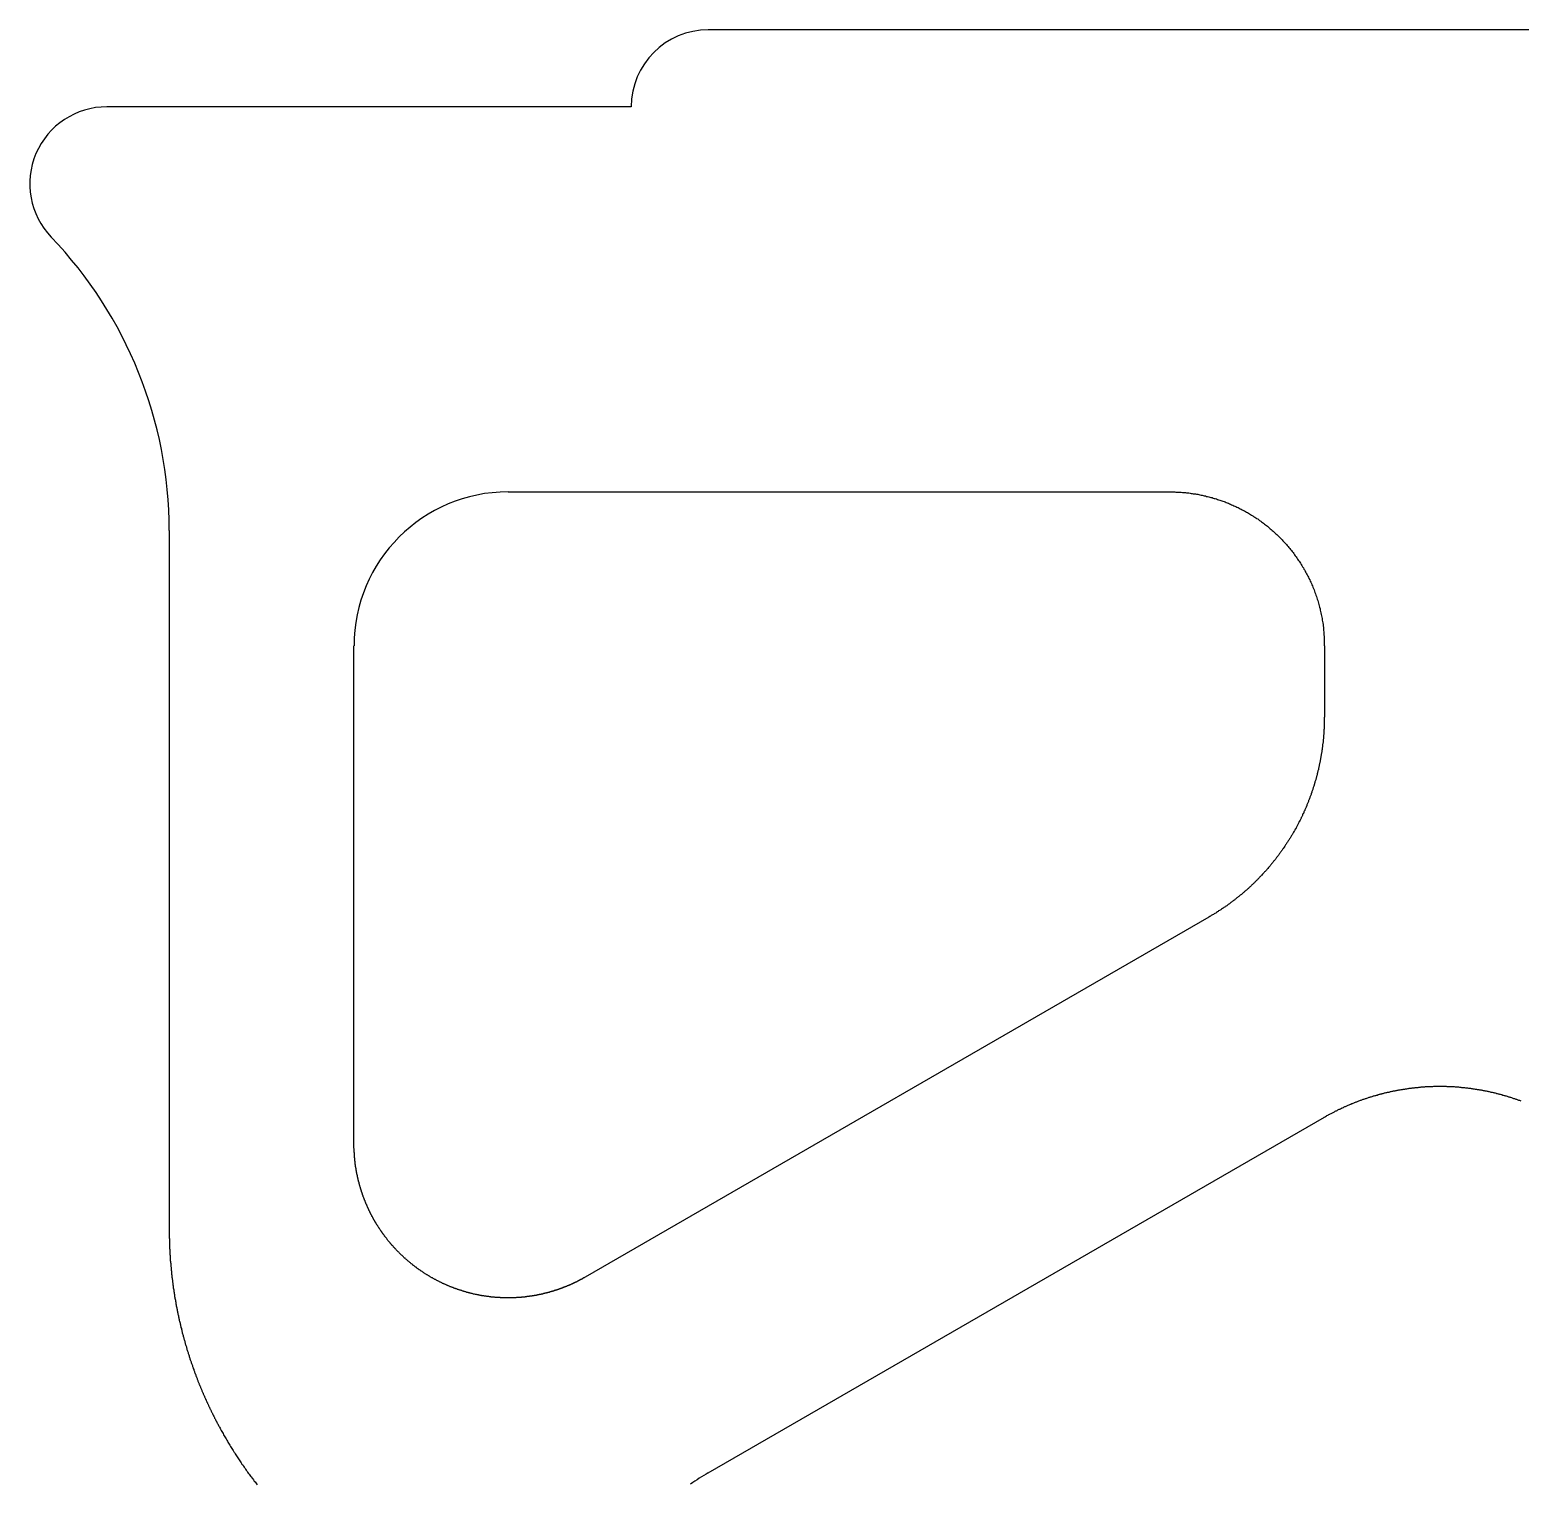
# Model space of a CAD drawing. Extents: x 442 to 745, y 5 to 355.
# Drawn here: x 623.57 to 631.54, y 292.77 to 300.55 of the extents above; entities that cross this region are included whole.
import ezdxf

# ---------------------------------------------------------------- set-up
doc = ezdxf.new("R2010")
doc.units = 0
doc.layers.add('VISIBLE__ANSI_', color=7, linetype='CONTINUOUS')

msp = doc.modelspace()

# ---------------------------------------------------------------- linework, layer by layer
at = {"layer": 'VISIBLE__ANSI_'}
for p, q in [((634.6089, 300.5455), (627.1972, 300.5455)), ((626.7855, 300.1337), (623.9816, 300.1337)), ((626.1267, 298.0749), (629.6678, 298.0749)), ((624.3149, 297.869), (624.3149, 294.1938)), ((625.3031, 294.5889), (625.3031, 297.2514)), ((630.4913, 297.2514), (630.4913, 296.8711)), ((629.8737, 295.8014), (626.5384, 293.8757)), ((627.1972, 292.8297), (630.4913, 294.7316)), ((624.3149, 294.1938), (624.3149, 294.134))]:
    msp.add_line(p, q, dxfattribs=at)
for points in [[(629.668, 298.075, 0), (629.674, 298.075, 0), (629.679, 298.075, 0), (629.685, 298.075, 0), (629.691, 298.075, 0), (629.697, 298.074, 0), (629.702, 298.074, 0), (629.708, 298.074, 0), (629.714, 298.074, 0), (629.72, 298.073, 0), (629.726, 298.073, 0), (629.732, 298.072, 0), (629.737, 298.072, 0), (629.743, 298.071, 0), (629.749, 298.071, 0), (629.755, 298.07, 0), (629.761, 298.069, 0), (629.767, 298.069, 0), (629.773, 298.068, 0), (629.779, 298.067, 0), (629.784, 298.066, 0), (629.79, 298.065, 0), (629.796, 298.065, 0), (629.802, 298.064, 0), (629.808, 298.063, 0), (629.814, 298.062, 0), (629.82, 298.06, 0), (629.826, 298.059, 0), (629.832, 298.058, 0), (629.838, 298.057, 0), (629.843, 298.056, 0), (629.849, 298.054, 0), (629.855, 298.053, 0), (629.861, 298.051, 0), (629.867, 298.05, 0), (629.873, 298.048, 0), (629.879, 298.047, 0), (629.885, 298.045, 0), (629.891, 298.044, 0), (629.897, 298.042, 0), (629.902, 298.04, 0), (629.908, 298.039, 0), (629.914, 298.037, 0), (629.92, 298.035, 0), (629.926, 298.033, 0), (629.932, 298.031, 0), (629.938, 298.029, 0), (629.943, 298.027, 0), (629.949, 298.025, 0), (629.955, 298.023, 0), (629.961, 298.021, 0), (629.967, 298.018, 0), (629.972, 298.016, 0), (629.978, 298.014, 0), (629.984, 298.011, 0), (629.99, 298.009, 0), (629.995, 298.006, 0), (630.001, 298.004, 0), (630.007, 298.001, 0), (630.013, 297.999, 0), (630.018, 297.996, 0), (630.024, 297.993, 0), (630.03, 297.991, 0), (630.035, 297.988, 0), (630.041, 297.985, 0), (630.047, 297.982, 0), (630.052, 297.979, 0), (630.058, 297.976, 0), (630.064, 297.973, 0), (630.069, 297.97, 0), (630.075, 297.967, 0), (630.08, 297.964, 0), (630.086, 297.961, 0), (630.091, 297.957, 0), (630.097, 297.954, 0), (630.102, 297.951, 0), (630.108, 297.947, 0), (630.113, 297.944, 0), (630.119, 297.94, 0), (630.124, 297.937, 0), (630.129, 297.933, 0), (630.135, 297.93, 0), (630.14, 297.926, 0), (630.145, 297.922, 0), (630.151, 297.918, 0), (630.156, 297.915, 0), (630.161, 297.911, 0), (630.166, 297.907, 0), (630.172, 297.903, 0), (630.177, 297.899, 0), (630.182, 297.895, 0), (630.187, 297.891, 0), (630.192, 297.886, 0), (630.197, 297.882, 0), (630.202, 297.878, 0), (630.207, 297.874, 0), (630.212, 297.869, 0), (630.217, 297.865, 0), (630.222, 297.86, 0), (630.227, 297.856, 0), (630.232, 297.851, 0), (630.237, 297.847, 0), (630.242, 297.842, 0), (630.247, 297.837, 0), (630.251, 297.833, 0), (630.256, 297.828, 0), (630.261, 297.823, 0), (630.266, 297.818, 0), (630.27, 297.813, 0), (630.275, 297.808, 0), (630.279, 297.803, 0), (630.284, 297.798, 0), (630.289, 297.793, 0), (630.293, 297.788, 0), (630.298, 297.782, 0), (630.302, 297.777, 0), (630.306, 297.772, 0), (630.311, 297.767, 0), (630.315, 297.761, 0), (630.319, 297.756, 0), (630.324, 297.75, 0), (630.328, 297.745, 0), (630.332, 297.739, 0), (630.336, 297.733, 0), (630.34, 297.728, 0), (630.344, 297.722, 0), (630.348, 297.716, 0), (630.352, 297.71, 0), (630.356, 297.705, 0), (630.36, 297.699, 0), (630.364, 297.693, 0), (630.368, 297.687, 0), (630.371, 297.681, 0), (630.375, 297.675, 0), (630.379, 297.669, 0), (630.382, 297.662, 0), (630.386, 297.656, 0), (630.389, 297.65, 0), (630.393, 297.644, 0), (630.396, 297.637, 0), (630.4, 297.631, 0), (630.403, 297.624, 0), (630.406, 297.618, 0), (630.409, 297.612, 0), (630.413, 297.605, 0), (630.416, 297.598, 0), (630.419, 297.592, 0), (630.422, 297.585, 0), (630.425, 297.578, 0), (630.428, 297.572, 0), (630.43, 297.565, 0), (630.433, 297.558, 0), (630.436, 297.551, 0), (630.439, 297.544, 0), (630.441, 297.537, 0), (630.444, 297.53, 0), (630.446, 297.523, 0), (630.449, 297.516, 0), (630.451, 297.509, 0), (630.453, 297.502, 0), (630.456, 297.495, 0), (630.458, 297.487, 0), (630.46, 297.48, 0), (630.462, 297.473, 0), (630.464, 297.465, 0), (630.466, 297.458, 0), (630.468, 297.45, 0), (630.469, 297.443, 0), (630.471, 297.435, 0), (630.473, 297.428, 0), (630.474, 297.42, 0), (630.476, 297.413, 0), (630.477, 297.405, 0), (630.479, 297.397, 0), (630.48, 297.389, 0), (630.481, 297.382, 0), (630.483, 297.374, 0), (630.484, 297.366, 0), (630.485, 297.358, 0), (630.486, 297.35, 0), (630.487, 297.342, 0), (630.487, 297.334, 0), (630.488, 297.326, 0), (630.489, 297.318, 0), (630.489, 297.31, 0), (630.49, 297.301, 0), (630.49, 297.293, 0), (630.491, 297.285, 0), (630.491, 297.277, 0), (630.491, 297.268, 0), (630.491, 297.26, 0), (630.491, 297.251, 0)], [(630.491, 296.871, 0), (630.491, 296.868, 0), (630.491, 296.865, 0), (630.491, 296.862, 0), (630.491, 296.858, 0), (630.491, 296.855, 0), (630.491, 296.852, 0), (630.491, 296.849, 0), (630.491, 296.846, 0), (630.491, 296.842, 0), (630.491, 296.839, 0), (630.491, 296.836, 0), (630.491, 296.833, 0), (630.491, 296.83, 0), (630.491, 296.826, 0), (630.49, 296.823, 0), (630.49, 296.82, 0), (630.49, 296.817, 0), (630.49, 296.813, 0), (630.49, 296.81, 0), (630.49, 296.807, 0), (630.489, 296.804, 0), (630.489, 296.8, 0), (630.489, 296.797, 0), (630.489, 296.794, 0), (630.489, 296.79, 0), (630.488, 296.787, 0), (630.488, 296.784, 0), (630.488, 296.781, 0), (630.488, 296.777, 0), (630.487, 296.774, 0), (630.487, 296.771, 0), (630.487, 296.767, 0), (630.487, 296.764, 0), (630.486, 296.761, 0), (630.486, 296.757, 0), (630.486, 296.754, 0), (630.485, 296.751, 0), (630.485, 296.747, 0), (630.485, 296.744, 0), (630.484, 296.741, 0), (630.484, 296.737, 0), (630.484, 296.734, 0), (630.483, 296.731, 0), (630.483, 296.727, 0), (630.482, 296.724, 0), (630.482, 296.72, 0), (630.482, 296.717, 0), (630.481, 296.714, 0), (630.481, 296.71, 0), (630.48, 296.707, 0), (630.48, 296.703, 0), (630.479, 296.7, 0), (630.479, 296.696, 0), (630.478, 296.693, 0), (630.478, 296.69, 0), (630.477, 296.686, 0), (630.477, 296.683, 0), (630.476, 296.679, 0), (630.476, 296.676, 0), (630.475, 296.672, 0), (630.475, 296.669, 0), (630.474, 296.665, 0), (630.473, 296.662, 0), (630.473, 296.658, 0), (630.472, 296.655, 0), (630.471, 296.651, 0), (630.471, 296.648, 0), (630.47, 296.644, 0), (630.469, 296.64, 0), (630.469, 296.637, 0), (630.468, 296.633, 0), (630.467, 296.63, 0), (630.467, 296.626, 0), (630.466, 296.623, 0), (630.465, 296.619, 0), (630.464, 296.615, 0), (630.464, 296.612, 0), (630.463, 296.608, 0), (630.462, 296.605, 0), (630.461, 296.601, 0), (630.46, 296.597, 0), (630.46, 296.594, 0), (630.459, 296.59, 0), (630.458, 296.586, 0), (630.457, 296.583, 0), (630.456, 296.579, 0), (630.455, 296.576, 0), (630.454, 296.572, 0), (630.453, 296.568, 0), (630.452, 296.565, 0), (630.452, 296.561, 0), (630.451, 296.557, 0), (630.45, 296.554, 0), (630.449, 296.55, 0), (630.448, 296.546, 0), (630.447, 296.543, 0), (630.446, 296.539, 0), (630.445, 296.535, 0), (630.443, 296.532, 0), (630.442, 296.528, 0), (630.441, 296.524, 0), (630.44, 296.52, 0), (630.439, 296.517, 0), (630.438, 296.513, 0), (630.437, 296.509, 0), (630.436, 296.506, 0), (630.435, 296.502, 0), (630.433, 296.498, 0), (630.432, 296.495, 0), (630.431, 296.491, 0), (630.43, 296.487, 0), (630.429, 296.483, 0), (630.427, 296.48, 0), (630.426, 296.476, 0), (630.425, 296.472, 0), (630.424, 296.468, 0), (630.422, 296.465, 0), (630.421, 296.461, 0), (630.42, 296.457, 0), (630.418, 296.454, 0), (630.417, 296.45, 0), (630.416, 296.446, 0), (630.414, 296.442, 0), (630.413, 296.439, 0), (630.412, 296.435, 0), (630.41, 296.431, 0), (630.409, 296.427, 0), (630.407, 296.424, 0), (630.406, 296.42, 0), (630.404, 296.416, 0), (630.403, 296.412, 0), (630.401, 296.409, 0), (630.4, 296.405, 0), (630.398, 296.401, 0), (630.397, 296.397, 0), (630.395, 296.394, 0), (630.394, 296.39, 0), (630.392, 296.386, 0), (630.39, 296.382, 0), (630.389, 296.379, 0), (630.387, 296.375, 0), (630.386, 296.371, 0), (630.384, 296.367, 0), (630.382, 296.364, 0), (630.381, 296.36, 0), (630.379, 296.356, 0), (630.377, 296.353, 0), (630.375, 296.349, 0), (630.374, 296.345, 0), (630.372, 296.341, 0), (630.37, 296.338, 0), (630.368, 296.334, 0), (630.367, 296.33, 0), (630.365, 296.326, 0), (630.363, 296.323, 0), (630.361, 296.319, 0), (630.359, 296.315, 0), (630.357, 296.312, 0), (630.355, 296.308, 0), (630.353, 296.304, 0), (630.352, 296.3, 0), (630.35, 296.297, 0), (630.348, 296.293, 0), (630.346, 296.289, 0), (630.344, 296.286, 0), (630.342, 296.282, 0), (630.34, 296.278, 0), (630.338, 296.274, 0), (630.336, 296.271, 0), (630.334, 296.267, 0), (630.331, 296.263, 0), (630.329, 296.26, 0), (630.327, 296.256, 0), (630.325, 296.252, 0), (630.323, 296.249, 0), (630.321, 296.245, 0), (630.319, 296.241, 0), (630.316, 296.238, 0), (630.314, 296.234, 0), (630.312, 296.23, 0), (630.31, 296.227, 0), (630.308, 296.223, 0), (630.305, 296.22, 0), (630.303, 296.216, 0), (630.301, 296.212, 0), (630.298, 296.209, 0), (630.296, 296.205, 0), (630.294, 296.202, 0), (630.291, 296.198, 0), (630.289, 296.194, 0), (630.287, 296.191, 0), (630.284, 296.187, 0), (630.282, 296.184, 0), (630.28, 296.18, 0), (630.277, 296.176, 0), (630.275, 296.173, 0), (630.272, 296.169, 0), (630.27, 296.166, 0), (630.267, 296.162, 0), (630.265, 296.159, 0), (630.262, 296.155, 0), (630.26, 296.152, 0), (630.257, 296.148, 0), (630.255, 296.145, 0), (630.252, 296.141, 0), (630.249, 296.138, 0), (630.247, 296.134, 0), (630.244, 296.131, 0), (630.242, 296.127, 0), (630.239, 296.124, 0), (630.236, 296.12, 0), (630.234, 296.117, 0), (630.231, 296.113, 0), (630.228, 296.11, 0), (630.226, 296.106, 0), (630.223, 296.103, 0), (630.22, 296.1, 0), (630.217, 296.096, 0), (630.215, 296.093, 0), (630.212, 296.089, 0), (630.209, 296.086, 0), (630.206, 296.083, 0), (630.204, 296.079, 0), (630.201, 296.076, 0), (630.198, 296.072, 0), (630.195, 296.069, 0), (630.192, 296.066, 0), (630.189, 296.062, 0), (630.187, 296.059, 0), (630.184, 296.056, 0), (630.181, 296.053, 0), (630.178, 296.049, 0), (630.175, 296.046, 0), (630.172, 296.043, 0), (630.169, 296.039, 0), (630.166, 296.036, 0), (630.163, 296.033, 0), (630.16, 296.03, 0), (630.157, 296.026, 0), (630.154, 296.023, 0), (630.151, 296.02, 0), (630.148, 296.017, 0), (630.145, 296.014, 0), (630.142, 296.011, 0), (630.139, 296.007, 0), (630.136, 296.004, 0), (630.133, 296.001, 0), (630.13, 295.998, 0), (630.126, 295.995, 0), (630.123, 295.992, 0), (630.12, 295.989, 0), (630.117, 295.985, 0), (630.114, 295.982, 0), (630.111, 295.979, 0), (630.107, 295.976, 0), (630.104, 295.973, 0), (630.101, 295.97, 0), (630.098, 295.967, 0), (630.095, 295.964, 0), (630.091, 295.961, 0), (630.088, 295.958, 0), (630.085, 295.955, 0), (630.082, 295.952, 0), (630.078, 295.949, 0), (630.075, 295.946, 0), (630.072, 295.943, 0), (630.068, 295.94, 0), (630.065, 295.938, 0), (630.062, 295.935, 0), (630.058, 295.932, 0), (630.055, 295.929, 0), (630.051, 295.926, 0), (630.048, 295.923, 0), (630.045, 295.92, 0), (630.041, 295.918, 0), (630.038, 295.915, 0), (630.034, 295.912, 0), (630.031, 295.909, 0), (630.027, 295.906, 0), (630.024, 295.904, 0), (630.02, 295.901, 0), (630.017, 295.898, 0), (630.013, 295.895, 0), (630.01, 295.892, 0), (630.006, 295.89, 0), (630.002, 295.887, 0), (629.999, 295.884, 0), (629.995, 295.881, 0), (629.991, 295.879, 0), (629.988, 295.876, 0), (629.984, 295.873, 0), (629.98, 295.871, 0), (629.977, 295.868, 0), (629.973, 295.865, 0), (629.969, 295.862, 0), (629.965, 295.86, 0), (629.962, 295.857, 0), (629.958, 295.854, 0), (629.954, 295.852, 0), (629.95, 295.849, 0), (629.946, 295.847, 0), (629.942, 295.844, 0), (629.938, 295.841, 0), (629.934, 295.839, 0), (629.93, 295.836, 0), (629.926, 295.834, 0), (629.923, 295.831, 0), (629.919, 295.829, 0), (629.915, 295.826, 0), (629.911, 295.823, 0), (629.906, 295.821, 0), (629.902, 295.818, 0), (629.898, 295.816, 0), (629.894, 295.814, 0), (629.89, 295.811, 0), (629.886, 295.809, 0), (629.882, 295.806, 0), (629.878, 295.804, 0), (629.874, 295.801, 0)], [(630.491, 294.732, 0), (630.495, 294.734, 0), (630.498, 294.736, 0), (630.502, 294.738, 0), (630.505, 294.74, 0), (630.509, 294.742, 0), (630.513, 294.744, 0), (630.516, 294.746, 0), (630.52, 294.748, 0), (630.523, 294.749, 0), (630.527, 294.751, 0), (630.531, 294.753, 0), (630.534, 294.755, 0), (630.538, 294.757, 0), (630.541, 294.759, 0), (630.545, 294.761, 0), (630.549, 294.763, 0), (630.552, 294.765, 0), (630.556, 294.766, 0), (630.56, 294.768, 0), (630.563, 294.77, 0), (630.567, 294.772, 0), (630.571, 294.774, 0), (630.574, 294.775, 0), (630.578, 294.777, 0), (630.582, 294.779, 0), (630.586, 294.781, 0), (630.589, 294.782, 0), (630.593, 294.784, 0), (630.597, 294.786, 0), (630.6, 294.788, 0), (630.604, 294.789, 0), (630.608, 294.791, 0), (630.612, 294.793, 0), (630.615, 294.794, 0), (630.619, 294.796, 0), (630.623, 294.797, 0), (630.627, 294.799, 0), (630.631, 294.801, 0), (630.634, 294.802, 0), (630.638, 294.804, 0), (630.642, 294.805, 0), (630.646, 294.807, 0), (630.65, 294.808, 0), (630.653, 294.81, 0), (630.657, 294.811, 0), (630.661, 294.813, 0), (630.665, 294.814, 0), (630.669, 294.816, 0), (630.672, 294.817, 0), (630.676, 294.819, 0), (630.68, 294.82, 0), (630.684, 294.822, 0), (630.688, 294.823, 0), (630.692, 294.824, 0), (630.696, 294.826, 0), (630.699, 294.827, 0), (630.703, 294.828, 0), (630.707, 294.83, 0), (630.711, 294.831, 0), (630.715, 294.832, 0), (630.719, 294.834, 0), (630.723, 294.835, 0), (630.727, 294.836, 0), (630.731, 294.838, 0), (630.735, 294.839, 0), (630.738, 294.84, 0), (630.742, 294.841, 0), (630.746, 294.842, 0), (630.75, 294.844, 0), (630.754, 294.845, 0), (630.758, 294.846, 0), (630.762, 294.847, 0), (630.766, 294.848, 0), (630.77, 294.849, 0), (630.774, 294.85, 0), (630.778, 294.852, 0), (630.782, 294.853, 0), (630.786, 294.854, 0), (630.79, 294.855, 0), (630.794, 294.856, 0), (630.798, 294.857, 0), (630.801, 294.858, 0), (630.805, 294.859, 0), (630.809, 294.86, 0), (630.813, 294.861, 0), (630.817, 294.862, 0), (630.821, 294.863, 0), (630.825, 294.864, 0), (630.829, 294.865, 0), (630.833, 294.866, 0), (630.837, 294.866, 0), (630.841, 294.867, 0), (630.845, 294.868, 0), (630.849, 294.869, 0), (630.853, 294.87, 0), (630.857, 294.871, 0), (630.861, 294.872, 0), (630.865, 294.872, 0), (630.869, 294.873, 0), (630.873, 294.874, 0), (630.877, 294.875, 0), (630.881, 294.876, 0), (630.885, 294.876, 0), (630.889, 294.877, 0), (630.893, 294.878, 0), (630.897, 294.878, 0), (630.901, 294.879, 0), (630.905, 294.88, 0), (630.909, 294.88, 0), (630.913, 294.881, 0), (630.917, 294.882, 0), (630.921, 294.882, 0), (630.925, 294.883, 0), (630.929, 294.884, 0), (630.933, 294.884, 0), (630.937, 294.885, 0), (630.941, 294.885, 0), (630.945, 294.886, 0), (630.949, 294.886, 0), (630.953, 294.887, 0), (630.957, 294.887, 0), (630.961, 294.888, 0), (630.965, 294.888, 0), (630.969, 294.889, 0), (630.973, 294.889, 0), (630.977, 294.89, 0), (630.981, 294.89, 0), (630.985, 294.891, 0), (630.989, 294.891, 0), (630.993, 294.891, 0), (630.997, 294.892, 0), (631.001, 294.892, 0), (631.005, 294.892, 0), (631.009, 294.893, 0), (631.013, 294.893, 0), (631.017, 294.893, 0), (631.021, 294.894, 0), (631.024, 294.894, 0), (631.028, 294.894, 0), (631.032, 294.895, 0), (631.036, 294.895, 0), (631.04, 294.895, 0), (631.044, 294.895, 0), (631.048, 294.896, 0), (631.052, 294.896, 0), (631.056, 294.896, 0), (631.06, 294.896, 0), (631.064, 294.896, 0), (631.068, 294.896, 0), (631.072, 294.896, 0), (631.076, 294.897, 0), (631.08, 294.897, 0), (631.084, 294.897, 0), (631.088, 294.897, 0), (631.091, 294.897, 0), (631.095, 294.897, 0), (631.099, 294.897, 0), (631.103, 294.897, 0), (631.107, 294.897, 0), (631.111, 294.897, 0), (631.115, 294.897, 0), (631.119, 294.897, 0), (631.123, 294.897, 0), (631.127, 294.897, 0), (631.13, 294.897, 0), (631.134, 294.897, 0), (631.138, 294.897, 0), (631.142, 294.897, 0), (631.146, 294.896, 0), (631.15, 294.896, 0), (631.154, 294.896, 0), (631.158, 294.896, 0), (631.162, 294.896, 0), (631.166, 294.896, 0), (631.17, 294.896, 0), (631.174, 294.895, 0), (631.178, 294.895, 0), (631.182, 294.895, 0), (631.186, 294.895, 0), (631.19, 294.894, 0), (631.193, 294.894, 0), (631.197, 294.894, 0), (631.201, 294.893, 0), (631.205, 294.893, 0), (631.209, 294.893, 0), (631.213, 294.892, 0), (631.217, 294.892, 0), (631.221, 294.892, 0), (631.225, 294.891, 0), (631.229, 294.891, 0), (631.233, 294.891, 0), (631.237, 294.89, 0), (631.241, 294.89, 0), (631.245, 294.889, 0), (631.249, 294.889, 0), (631.253, 294.888, 0), (631.257, 294.888, 0), (631.261, 294.887, 0), (631.265, 294.887, 0), (631.269, 294.886, 0), (631.273, 294.886, 0), (631.277, 294.885, 0), (631.281, 294.885, 0), (631.285, 294.884, 0), (631.289, 294.884, 0), (631.293, 294.883, 0), (631.297, 294.882, 0), (631.301, 294.882, 0), (631.305, 294.881, 0), (631.309, 294.88, 0), (631.313, 294.88, 0), (631.317, 294.879, 0), (631.321, 294.878, 0), (631.325, 294.878, 0), (631.329, 294.877, 0), (631.333, 294.876, 0), (631.337, 294.876, 0), (631.341, 294.875, 0), (631.345, 294.874, 0), (631.349, 294.873, 0), (631.353, 294.872, 0), (631.357, 294.872, 0), (631.361, 294.871, 0), (631.365, 294.87, 0), (631.369, 294.869, 0), (631.373, 294.868, 0), (631.377, 294.867, 0), (631.381, 294.866, 0), (631.385, 294.866, 0), (631.389, 294.865, 0), (631.393, 294.864, 0), (631.397, 294.863, 0), (631.401, 294.862, 0), (631.405, 294.861, 0), (631.409, 294.86, 0), (631.412, 294.859, 0), (631.416, 294.858, 0), (631.42, 294.857, 0), (631.424, 294.856, 0), (631.428, 294.855, 0), (631.432, 294.854, 0), (631.436, 294.853, 0), (631.44, 294.852, 0), (631.444, 294.85, 0), (631.448, 294.849, 0), (631.452, 294.848, 0), (631.456, 294.847, 0), (631.46, 294.846, 0), (631.464, 294.845, 0), (631.468, 294.844, 0), (631.472, 294.842, 0), (631.476, 294.841, 0), (631.479, 294.84, 0), (631.483, 294.839, 0), (631.487, 294.838, 0), (631.491, 294.836, 0), (631.495, 294.835, 0), (631.499, 294.834, 0), (631.503, 294.832, 0), (631.507, 294.831, 0), (631.511, 294.83, 0), (631.515, 294.828, 0), (631.518, 294.827, 0), (631.522, 294.826, 0), (631.526, 294.824, 0), (631.53, 294.823, 0), (631.534, 294.822, 0), (631.538, 294.82, 0), (631.542, 294.819, 0)], [(625.403, 294.196, 0), (625.402, 294.198, 0), (625.401, 294.199, 0), (625.4, 294.201, 0), (625.399, 294.202, 0), (625.399, 294.204, 0), (625.398, 294.206, 0), (625.397, 294.207, 0), (625.396, 294.209, 0), (625.395, 294.21, 0), (625.395, 294.212, 0), (625.394, 294.213, 0), (625.393, 294.215, 0), (625.392, 294.216, 0), (625.392, 294.218, 0), (625.391, 294.219, 0), (625.39, 294.221, 0), (625.389, 294.222, 0), (625.388, 294.224, 0), (625.388, 294.226, 0), (625.387, 294.227, 0), (625.386, 294.229, 0), (625.385, 294.23, 0), (625.385, 294.232, 0), (625.384, 294.233, 0), (625.383, 294.235, 0), (625.382, 294.236, 0), (625.382, 294.238, 0), (625.381, 294.239, 0), (625.38, 294.241, 0), (625.38, 294.243, 0), (625.379, 294.244, 0), (625.378, 294.246, 0), (625.377, 294.247, 0), (625.377, 294.249, 0), (625.376, 294.25, 0), (625.375, 294.252, 0), (625.375, 294.253, 0), (625.374, 294.255, 0), (625.373, 294.256, 0), (625.373, 294.258, 0), (625.372, 294.26, 0), (625.371, 294.261, 0), (625.371, 294.263, 0), (625.37, 294.264, 0), (625.369, 294.266, 0), (625.369, 294.267, 0), (625.368, 294.269, 0), (625.367, 294.27, 0), (625.367, 294.272, 0), (625.366, 294.273, 0), (625.365, 294.275, 0), (625.365, 294.277, 0), (625.364, 294.278, 0), (625.363, 294.28, 0), (625.363, 294.281, 0), (625.362, 294.283, 0), (625.362, 294.284, 0), (625.361, 294.286, 0), (625.36, 294.287, 0), (625.36, 294.289, 0), (625.359, 294.291, 0), (625.359, 294.292, 0), (625.358, 294.294, 0), (625.357, 294.295, 0), (625.357, 294.297, 0), (625.356, 294.298, 0), (625.356, 294.3, 0), (625.355, 294.301, 0), (625.354, 294.303, 0), (625.354, 294.304, 0), (625.353, 294.306, 0), (625.353, 294.308, 0), (625.352, 294.309, 0), (625.352, 294.311, 0), (625.351, 294.312, 0), (625.35, 294.314, 0), (625.35, 294.315, 0), (625.349, 294.317, 0), (625.349, 294.318, 0), (625.348, 294.32, 0), (625.348, 294.321, 0), (625.347, 294.323, 0), (625.347, 294.325, 0), (625.346, 294.326, 0), (625.346, 294.328, 0), (625.345, 294.329, 0), (625.345, 294.331, 0), (625.344, 294.332, 0), (625.344, 294.334, 0), (625.343, 294.335, 0), (625.343, 294.337, 0), (625.342, 294.339, 0), (625.342, 294.34, 0), (625.341, 294.342, 0), (625.341, 294.343, 0), (625.34, 294.345, 0), (625.34, 294.346, 0), (625.339, 294.348, 0), (625.339, 294.349, 0), (625.338, 294.351, 0), (625.338, 294.352, 0), (625.337, 294.354, 0), (625.337, 294.356, 0), (625.336, 294.357, 0), (625.336, 294.359, 0), (625.336, 294.36, 0), (625.335, 294.362, 0), (625.335, 294.363, 0), (625.334, 294.365, 0), (625.334, 294.366, 0), (625.333, 294.368, 0), (625.333, 294.37, 0), (625.332, 294.371, 0), (625.332, 294.373, 0), (625.332, 294.374, 0), (625.331, 294.376, 0), (625.331, 294.377, 0), (625.33, 294.379, 0), (625.33, 294.38, 0), (625.33, 294.382, 0), (625.329, 294.384, 0), (625.329, 294.385, 0), (625.328, 294.387, 0), (625.328, 294.388, 0), (625.328, 294.39, 0), (625.327, 294.391, 0), (625.327, 294.393, 0), (625.326, 294.394, 0), (625.326, 294.396, 0), (625.326, 294.397, 0), (625.325, 294.399, 0), (625.325, 294.401, 0), (625.325, 294.402, 0), (625.324, 294.404, 0), (625.324, 294.405, 0), (625.324, 294.407, 0), (625.323, 294.408, 0), (625.323, 294.41, 0), (625.322, 294.411, 0), (625.322, 294.413, 0), (625.322, 294.415, 0), (625.321, 294.416, 0), (625.321, 294.418, 0), (625.321, 294.419, 0), (625.32, 294.421, 0), (625.32, 294.422, 0), (625.32, 294.424, 0), (625.32, 294.425, 0), (625.319, 294.427, 0), (625.319, 294.428, 0), (625.319, 294.43, 0), (625.318, 294.432, 0), (625.318, 294.433, 0), (625.318, 294.435, 0), (625.317, 294.436, 0), (625.317, 294.438, 0), (625.317, 294.439, 0), (625.317, 294.441, 0), (625.316, 294.442, 0), (625.316, 294.444, 0), (625.316, 294.445, 0), (625.315, 294.447, 0), (625.315, 294.449, 0), (625.315, 294.45, 0), (625.315, 294.452, 0), (625.314, 294.453, 0), (625.314, 294.455, 0), (625.314, 294.456, 0), (625.314, 294.458, 0), (625.313, 294.459, 0), (625.313, 294.461, 0), (625.313, 294.462, 0), (625.313, 294.464, 0), (625.312, 294.466, 0), (625.312, 294.467, 0), (625.312, 294.469, 0), (625.312, 294.47, 0), (625.312, 294.472, 0), (625.311, 294.473, 0), (625.311, 294.475, 0), (625.311, 294.476, 0), (625.311, 294.478, 0), (625.31, 294.479, 0), (625.31, 294.481, 0), (625.31, 294.482, 0), (625.31, 294.484, 0), (625.31, 294.486, 0), (625.309, 294.487, 0), (625.309, 294.489, 0), (625.309, 294.49, 0), (625.309, 294.492, 0), (625.309, 294.493, 0), (625.309, 294.495, 0), (625.308, 294.496, 0), (625.308, 294.498, 0), (625.308, 294.499, 0), (625.308, 294.501, 0), (625.308, 294.502, 0), (625.308, 294.504, 0), (625.307, 294.505, 0), (625.307, 294.507, 0), (625.307, 294.509, 0), (625.307, 294.51, 0), (625.307, 294.512, 0), (625.307, 294.513, 0), (625.306, 294.515, 0), (625.306, 294.516, 0), (625.306, 294.518, 0), (625.306, 294.519, 0), (625.306, 294.521, 0), (625.306, 294.522, 0), (625.306, 294.524, 0), (625.306, 294.525, 0), (625.305, 294.527, 0), (625.305, 294.528, 0), (625.305, 294.53, 0), (625.305, 294.531, 0), (625.305, 294.533, 0), (625.305, 294.534, 0), (625.305, 294.536, 0), (625.305, 294.538, 0), (625.305, 294.539, 0), (625.305, 294.541, 0), (625.304, 294.542, 0), (625.304, 294.544, 0), (625.304, 294.545, 0), (625.304, 294.547, 0), (625.304, 294.548, 0), (625.304, 294.55, 0), (625.304, 294.551, 0), (625.304, 294.553, 0), (625.304, 294.554, 0), (625.304, 294.556, 0), (625.304, 294.557, 0), (625.304, 294.559, 0), (625.304, 294.56, 0), (625.304, 294.562, 0), (625.304, 294.563, 0), (625.303, 294.565, 0), (625.303, 294.566, 0), (625.303, 294.568, 0), (625.303, 294.569, 0), (625.303, 294.571, 0), (625.303, 294.572, 0), (625.303, 294.574, 0), (625.303, 294.575, 0), (625.303, 294.577, 0), (625.303, 294.578, 0), (625.303, 294.58, 0), (625.303, 294.581, 0), (625.303, 294.583, 0), (625.303, 294.584, 0), (625.303, 294.586, 0), (625.303, 294.587, 0), (625.303, 294.589, 0)], [(626.192, 293.768, 0), (626.189, 293.768, 0), (626.186, 293.768, 0), (626.182, 293.767, 0), (626.179, 293.767, 0), (626.175, 293.767, 0), (626.172, 293.767, 0), (626.169, 293.766, 0), (626.165, 293.766, 0), (626.162, 293.766, 0), (626.158, 293.766, 0), (626.155, 293.766, 0), (626.152, 293.766, 0), (626.148, 293.766, 0), (626.145, 293.766, 0), (626.141, 293.766, 0), (626.138, 293.765, 0), (626.135, 293.765, 0), (626.131, 293.765, 0), (626.128, 293.765, 0), (626.124, 293.765, 0), (626.121, 293.765, 0), (626.118, 293.765, 0), (626.114, 293.766, 0), (626.111, 293.766, 0), (626.107, 293.766, 0), (626.104, 293.766, 0), (626.101, 293.766, 0), (626.097, 293.766, 0), (626.094, 293.766, 0), (626.091, 293.766, 0), (626.087, 293.766, 0), (626.084, 293.767, 0), (626.08, 293.767, 0), (626.077, 293.767, 0), (626.074, 293.767, 0), (626.07, 293.767, 0), (626.067, 293.768, 0), (626.064, 293.768, 0), (626.06, 293.768, 0), (626.057, 293.768, 0), (626.054, 293.769, 0), (626.05, 293.769, 0), (626.047, 293.769, 0), (626.044, 293.77, 0), (626.04, 293.77, 0), (626.037, 293.77, 0), (626.034, 293.771, 0), (626.03, 293.771, 0), (626.027, 293.771, 0), (626.024, 293.772, 0), (626.02, 293.772, 0), (626.017, 293.773, 0), (626.014, 293.773, 0), (626.01, 293.774, 0), (626.007, 293.774, 0), (626.004, 293.775, 0), (626.001, 293.775, 0), (625.997, 293.776, 0), (625.994, 293.776, 0), (625.991, 293.777, 0), (625.987, 293.777, 0), (625.984, 293.778, 0), (625.981, 293.778, 0), (625.978, 293.779, 0), (625.974, 293.78, 0), (625.971, 293.78, 0), (625.968, 293.781, 0), (625.965, 293.782, 0), (625.961, 293.782, 0), (625.958, 293.783, 0), (625.955, 293.784, 0), (625.952, 293.784, 0), (625.948, 293.785, 0), (625.945, 293.786, 0), (625.942, 293.786, 0), (625.939, 293.787, 0), (625.935, 293.788, 0), (625.932, 293.789, 0), (625.929, 293.789, 0), (625.926, 293.79, 0), (625.923, 293.791, 0), (625.92, 293.792, 0), (625.916, 293.793, 0), (625.913, 293.794, 0), (625.91, 293.794, 0), (625.907, 293.795, 0), (625.904, 293.796, 0), (625.901, 293.797, 0), (625.897, 293.798, 0), (625.894, 293.799, 0), (625.891, 293.8, 0), (625.888, 293.801, 0), (625.885, 293.802, 0), (625.882, 293.803, 0), (625.879, 293.804, 0), (625.876, 293.805, 0), (625.873, 293.806, 0), (625.869, 293.807, 0), (625.866, 293.808, 0), (625.863, 293.809, 0), (625.86, 293.81, 0), (625.857, 293.811, 0), (625.854, 293.812, 0), (625.851, 293.813, 0), (625.848, 293.814, 0), (625.845, 293.815, 0), (625.842, 293.816, 0), (625.839, 293.817, 0), (625.836, 293.818, 0), (625.833, 293.82, 0), (625.83, 293.821, 0), (625.827, 293.822, 0), (625.824, 293.823, 0), (625.821, 293.824, 0), (625.818, 293.825, 0), (625.815, 293.827, 0), (625.812, 293.828, 0), (625.809, 293.829, 0), (625.806, 293.83, 0), (625.803, 293.831, 0), (625.801, 293.833, 0), (625.798, 293.834, 0), (625.795, 293.835, 0), (625.792, 293.837, 0), (625.789, 293.838, 0), (625.786, 293.839, 0), (625.783, 293.84, 0), (625.78, 293.842, 0), (625.777, 293.843, 0), (625.775, 293.844, 0), (625.772, 293.846, 0), (625.769, 293.847, 0), (625.766, 293.849, 0), (625.763, 293.85, 0), (625.76, 293.851, 0), (625.758, 293.853, 0), (625.755, 293.854, 0), (625.752, 293.856, 0), (625.749, 293.857, 0), (625.746, 293.858, 0), (625.744, 293.86, 0), (625.741, 293.861, 0), (625.738, 293.863, 0), (625.735, 293.864, 0), (625.733, 293.866, 0), (625.73, 293.867, 0), (625.727, 293.869, 0), (625.724, 293.87, 0), (625.722, 293.872, 0), (625.719, 293.873, 0), (625.716, 293.875, 0), (625.714, 293.877, 0), (625.711, 293.878, 0), (625.708, 293.88, 0), (625.706, 293.881, 0), (625.703, 293.883, 0), (625.7, 293.884, 0), (625.698, 293.886, 0), (625.695, 293.888, 0), (625.692, 293.889, 0), (625.69, 293.891, 0), (625.687, 293.893, 0), (625.684, 293.894, 0), (625.682, 293.896, 0), (625.679, 293.898, 0), (625.677, 293.899, 0), (625.674, 293.901, 0), (625.672, 293.903, 0), (625.669, 293.904, 0), (625.667, 293.906, 0), (625.664, 293.908, 0), (625.662, 293.909, 0), (625.659, 293.911, 0), (625.657, 293.913, 0), (625.654, 293.915, 0), (625.652, 293.916, 0), (625.649, 293.918, 0), (625.647, 293.92, 0), (625.644, 293.921, 0), (625.642, 293.923, 0), (625.639, 293.925, 0), (625.637, 293.927, 0), (625.635, 293.929, 0), (625.632, 293.93, 0), (625.63, 293.932, 0), (625.628, 293.934, 0), (625.625, 293.936, 0), (625.623, 293.938, 0), (625.621, 293.939, 0), (625.618, 293.941, 0), (625.616, 293.943, 0), (625.614, 293.945, 0), (625.611, 293.947, 0), (625.609, 293.948, 0), (625.607, 293.95, 0), (625.605, 293.952, 0), (625.602, 293.954, 0), (625.6, 293.956, 0), (625.598, 293.958, 0), (625.596, 293.96, 0), (625.593, 293.961, 0), (625.591, 293.963, 0), (625.589, 293.965, 0), (625.587, 293.967, 0), (625.585, 293.969, 0), (625.583, 293.971, 0), (625.58, 293.973, 0), (625.578, 293.975, 0), (625.576, 293.977, 0), (625.574, 293.978, 0), (625.572, 293.98, 0), (625.57, 293.982, 0), (625.568, 293.984, 0), (625.566, 293.986, 0), (625.564, 293.988, 0), (625.562, 293.99, 0), (625.56, 293.992, 0), (625.557, 293.994, 0), (625.555, 293.996, 0), (625.553, 293.998, 0), (625.551, 294, 0), (625.549, 294.002, 0), (625.547, 294.004, 0), (625.545, 294.006, 0), (625.544, 294.007, 0), (625.542, 294.009, 0), (625.54, 294.011, 0), (625.538, 294.013, 0), (625.536, 294.015, 0), (625.534, 294.017, 0), (625.532, 294.019, 0), (625.53, 294.021, 0), (625.528, 294.023, 0), (625.526, 294.025, 0), (625.524, 294.027, 0), (625.523, 294.029, 0), (625.521, 294.031, 0), (625.519, 294.033, 0), (625.517, 294.035, 0), (625.515, 294.037, 0), (625.514, 294.039, 0), (625.512, 294.041, 0), (625.51, 294.043, 0), (625.508, 294.045, 0), (625.506, 294.047, 0), (625.505, 294.049, 0), (625.503, 294.051, 0), (625.501, 294.053, 0), (625.499, 294.055, 0), (625.498, 294.057, 0), (625.496, 294.059, 0), (625.494, 294.061, 0), (625.493, 294.063, 0), (625.491, 294.065, 0), (625.489, 294.067, 0), (625.488, 294.069, 0), (625.486, 294.071, 0), (625.484, 294.073, 0), (625.483, 294.075, 0), (625.481, 294.077, 0), (625.48, 294.079, 0), (625.478, 294.081, 0), (625.476, 294.084, 0), (625.475, 294.086, 0), (625.473, 294.088, 0), (625.472, 294.09, 0), (625.47, 294.092, 0), (625.469, 294.094, 0), (625.467, 294.096, 0), (625.466, 294.098, 0), (625.464, 294.1, 0), (625.463, 294.102, 0), (625.461, 294.104, 0), (625.46, 294.106, 0), (625.458, 294.108, 0), (625.457, 294.11, 0), (625.455, 294.112, 0), (625.454, 294.114, 0), (625.453, 294.116, 0), (625.451, 294.118, 0), (625.45, 294.12, 0), (625.448, 294.122, 0), (625.447, 294.124, 0), (625.446, 294.126, 0), (625.444, 294.128, 0), (625.443, 294.13, 0), (625.441, 294.132, 0), (625.44, 294.134, 0), (625.439, 294.136, 0), (625.437, 294.138, 0), (625.436, 294.14, 0), (625.435, 294.142, 0), (625.434, 294.144, 0), (625.432, 294.146, 0), (625.431, 294.148, 0), (625.43, 294.15, 0), (625.428, 294.152, 0), (625.427, 294.154, 0), (625.426, 294.156, 0), (625.425, 294.158, 0), (625.423, 294.16, 0), (625.422, 294.162, 0), (625.421, 294.164, 0), (625.42, 294.166, 0), (625.419, 294.168, 0), (625.417, 294.17, 0), (625.416, 294.172, 0), (625.415, 294.174, 0), (625.414, 294.176, 0), (625.413, 294.178, 0), (625.412, 294.18, 0), (625.41, 294.182, 0), (625.409, 294.184, 0), (625.408, 294.186, 0), (625.407, 294.188, 0), (625.406, 294.19, 0), (625.405, 294.192, 0), (625.404, 294.194, 0), (625.403, 294.196, 0)], [(624.315, 294.134, 0), (624.315, 294.129, 0), (624.315, 294.124, 0), (624.315, 294.118, 0), (624.315, 294.113, 0), (624.315, 294.108, 0), (624.315, 294.103, 0), (624.315, 294.097, 0), (624.315, 294.092, 0), (624.315, 294.087, 0), (624.316, 294.081, 0), (624.316, 294.076, 0), (624.316, 294.071, 0), (624.316, 294.066, 0), (624.316, 294.06, 0), (624.316, 294.055, 0), (624.317, 294.05, 0), (624.317, 294.045, 0), (624.317, 294.039, 0), (624.317, 294.034, 0), (624.317, 294.029, 0), (624.318, 294.024, 0), (624.318, 294.018, 0), (624.318, 294.013, 0), (624.319, 294.008, 0), (624.319, 294.002, 0), (624.319, 293.997, 0), (624.32, 293.992, 0), (624.32, 293.987, 0), (624.32, 293.981, 0), (624.321, 293.976, 0), (624.321, 293.971, 0), (624.321, 293.966, 0), (624.322, 293.96, 0), (624.322, 293.955, 0), (624.323, 293.95, 0), (624.323, 293.944, 0), (624.324, 293.939, 0), (624.324, 293.934, 0), (624.325, 293.929, 0), (624.325, 293.923, 0), (624.326, 293.918, 0), (624.326, 293.913, 0), (624.327, 293.908, 0), (624.327, 293.902, 0), (624.328, 293.897, 0), (624.328, 293.892, 0), (624.329, 293.887, 0), (624.329, 293.882, 0), (624.33, 293.876, 0), (624.331, 293.871, 0), (624.331, 293.866, 0), (624.332, 293.861, 0), (624.333, 293.856, 0), (624.333, 293.85, 0), (624.334, 293.845, 0), (624.335, 293.84, 0), (624.335, 293.835, 0), (624.336, 293.83, 0), (624.337, 293.825, 0), (624.337, 293.819, 0), (624.338, 293.814, 0), (624.339, 293.809, 0), (624.34, 293.804, 0), (624.34, 293.799, 0), (624.341, 293.794, 0), (624.342, 293.789, 0), (624.343, 293.784, 0), (624.344, 293.779, 0), (624.344, 293.773, 0), (624.345, 293.768, 0), (624.346, 293.763, 0), (624.347, 293.758, 0), (624.348, 293.753, 0), (624.349, 293.748, 0), (624.35, 293.743, 0), (624.35, 293.738, 0), (624.351, 293.733, 0), (624.352, 293.728, 0), (624.353, 293.723, 0), (624.354, 293.718, 0), (624.355, 293.713, 0), (624.356, 293.708, 0), (624.357, 293.703, 0), (624.358, 293.698, 0), (624.359, 293.693, 0), (624.36, 293.689, 0), (624.361, 293.684, 0), (624.362, 293.679, 0), (624.363, 293.674, 0), (624.364, 293.669, 0), (624.365, 293.664, 0), (624.366, 293.659, 0), (624.367, 293.655, 0), (624.368, 293.65, 0), (624.369, 293.645, 0), (624.37, 293.64, 0), (624.372, 293.635, 0), (624.373, 293.631, 0), (624.374, 293.626, 0), (624.375, 293.621, 0), (624.376, 293.616, 0), (624.377, 293.612, 0), (624.378, 293.607, 0), (624.38, 293.602, 0), (624.381, 293.598, 0), (624.382, 293.593, 0), (624.383, 293.588, 0), (624.384, 293.584, 0), (624.385, 293.579, 0), (624.387, 293.574, 0), (624.388, 293.57, 0), (624.389, 293.565, 0), (624.39, 293.561, 0), (624.391, 293.556, 0), (624.393, 293.552, 0), (624.394, 293.547, 0), (624.395, 293.543, 0), (624.396, 293.538, 0), (624.398, 293.534, 0), (624.399, 293.529, 0), (624.4, 293.525, 0), (624.401, 293.52, 0), (624.403, 293.516, 0), (624.404, 293.511, 0), (624.405, 293.507, 0), (624.407, 293.503, 0), (624.408, 293.498, 0), (624.409, 293.494, 0), (624.41, 293.49, 0), (624.412, 293.485, 0), (624.413, 293.481, 0), (624.414, 293.477, 0), (624.416, 293.473, 0), (624.417, 293.468, 0), (624.418, 293.464, 0), (624.42, 293.46, 0), (624.421, 293.456, 0), (624.422, 293.452, 0), (624.424, 293.447, 0), (624.425, 293.443, 0), (624.426, 293.439, 0), (624.428, 293.435, 0), (624.429, 293.431, 0), (624.43, 293.427, 0), (624.432, 293.423, 0), (624.433, 293.419, 0), (624.435, 293.415, 0), (624.436, 293.411, 0), (624.437, 293.407, 0), (624.439, 293.403, 0), (624.44, 293.399, 0), (624.441, 293.395, 0), (624.443, 293.391, 0), (624.444, 293.387, 0), (624.446, 293.383, 0), (624.447, 293.379, 0), (624.448, 293.376, 0), (624.45, 293.372, 0), (624.451, 293.368, 0), (624.452, 293.364, 0), (624.454, 293.36, 0), (624.455, 293.357, 0), (624.457, 293.353, 0), (624.458, 293.349, 0), (624.459, 293.346, 0), (624.461, 293.342, 0), (624.462, 293.338, 0), (624.464, 293.335, 0), (624.465, 293.331, 0), (624.466, 293.328, 0), (624.468, 293.324, 0), (624.469, 293.32, 0), (624.47, 293.317, 0), (624.472, 293.313, 0), (624.473, 293.31, 0), (624.475, 293.306, 0), (624.476, 293.303, 0), (624.477, 293.3, 0), (624.479, 293.296, 0), (624.48, 293.293, 0), (624.482, 293.289, 0), (624.483, 293.286, 0), (624.485, 293.282, 0), (624.486, 293.279, 0), (624.487, 293.276, 0), (624.489, 293.272, 0), (624.49, 293.269, 0), (624.492, 293.265, 0), (624.493, 293.262, 0), (624.494, 293.259, 0), (624.496, 293.255, 0), (624.497, 293.252, 0), (624.499, 293.249, 0), (624.5, 293.246, 0), (624.502, 293.242, 0), (624.503, 293.239, 0), (624.504, 293.236, 0), (624.506, 293.233, 0), (624.507, 293.229, 0), (624.509, 293.226, 0), (624.51, 293.223, 0), (624.512, 293.22, 0), (624.513, 293.217, 0), (624.515, 293.213, 0), (624.516, 293.21, 0), (624.517, 293.207, 0), (624.519, 293.204, 0), (624.52, 293.201, 0), (624.522, 293.198, 0), (624.523, 293.195, 0), (624.525, 293.192, 0), (624.526, 293.189, 0), (624.527, 293.186, 0), (624.529, 293.183, 0), (624.53, 293.18, 0), (624.532, 293.177, 0), (624.533, 293.174, 0), (624.534, 293.171, 0), (624.536, 293.168, 0), (624.537, 293.165, 0), (624.539, 293.162, 0), (624.54, 293.159, 0), (624.541, 293.156, 0), (624.543, 293.153, 0), (624.544, 293.151, 0), (624.546, 293.148, 0), (624.547, 293.145, 0), (624.548, 293.142, 0), (624.55, 293.14, 0), (624.551, 293.137, 0), (624.553, 293.134, 0), (624.554, 293.131, 0), (624.555, 293.129, 0), (624.557, 293.126, 0), (624.558, 293.123, 0), (624.559, 293.121, 0), (624.561, 293.118, 0), (624.562, 293.115, 0), (624.563, 293.113, 0), (624.565, 293.11, 0), (624.566, 293.108, 0), (624.567, 293.105, 0), (624.569, 293.103, 0), (624.57, 293.1, 0), (624.571, 293.098, 0), (624.572, 293.095, 0), (624.574, 293.093, 0), (624.575, 293.091, 0), (624.576, 293.088, 0), (624.577, 293.086, 0), (624.579, 293.083, 0), (624.58, 293.081, 0), (624.581, 293.079, 0), (624.582, 293.077, 0), (624.584, 293.074, 0)], [(626.354, 293.797, 0), (626.353, 293.797, 0), (626.352, 293.797, 0), (626.351, 293.797, 0), (626.35, 293.796, 0), (626.349, 293.796, 0), (626.349, 293.796, 0), (626.348, 293.796, 0), (626.347, 293.795, 0), (626.346, 293.795, 0), (626.345, 293.795, 0), (626.344, 293.795, 0), (626.344, 293.795, 0), (626.343, 293.794, 0), (626.342, 293.794, 0), (626.341, 293.794, 0), (626.34, 293.794, 0), (626.339, 293.793, 0), (626.339, 293.793, 0), (626.338, 293.793, 0), (626.337, 293.793, 0), (626.336, 293.793, 0), (626.335, 293.792, 0), (626.334, 293.792, 0), (626.334, 293.792, 0), (626.333, 293.792, 0), (626.332, 293.791, 0), (626.331, 293.791, 0), (626.33, 293.791, 0), (626.329, 293.791, 0), (626.329, 293.791, 0), (626.328, 293.79, 0), (626.327, 293.79, 0), (626.326, 293.79, 0), (626.325, 293.79, 0), (626.324, 293.79, 0), (626.324, 293.789, 0), (626.323, 293.789, 0), (626.322, 293.789, 0), (626.321, 293.789, 0), (626.32, 293.789, 0), (626.319, 293.788, 0), (626.319, 293.788, 0), (626.318, 293.788, 0), (626.317, 293.788, 0), (626.316, 293.788, 0), (626.315, 293.787, 0), (626.314, 293.787, 0), (626.314, 293.787, 0), (626.313, 293.787, 0), (626.312, 293.787, 0), (626.311, 293.786, 0), (626.31, 293.786, 0), (626.309, 293.786, 0), (626.309, 293.786, 0), (626.308, 293.786, 0), (626.307, 293.785, 0), (626.306, 293.785, 0), (626.305, 293.785, 0), (626.304, 293.785, 0), (626.304, 293.785, 0), (626.303, 293.784, 0), (626.302, 293.784, 0), (626.301, 293.784, 0), (626.3, 293.784, 0), (626.299, 293.784, 0), (626.299, 293.784, 0), (626.298, 293.783, 0), (626.297, 293.783, 0), (626.296, 293.783, 0), (626.295, 293.783, 0), (626.294, 293.783, 0), (626.293, 293.782, 0), (626.293, 293.782, 0), (626.292, 293.782, 0), (626.291, 293.782, 0), (626.29, 293.782, 0), (626.289, 293.782, 0), (626.288, 293.781, 0), (626.288, 293.781, 0), (626.287, 293.781, 0), (626.286, 293.781, 0), (626.285, 293.781, 0), (626.284, 293.781, 0), (626.283, 293.78, 0), (626.283, 293.78, 0), (626.282, 293.78, 0), (626.281, 293.78, 0), (626.28, 293.78, 0), (626.279, 293.78, 0), (626.278, 293.779, 0), (626.277, 293.779, 0), (626.277, 293.779, 0), (626.276, 293.779, 0), (626.275, 293.779, 0), (626.274, 293.779, 0), (626.273, 293.779, 0), (626.272, 293.778, 0), (626.272, 293.778, 0), (626.271, 293.778, 0), (626.27, 293.778, 0), (626.269, 293.778, 0), (626.268, 293.778, 0), (626.267, 293.778, 0), (626.266, 293.777, 0), (626.266, 293.777, 0), (626.265, 293.777, 0), (626.264, 293.777, 0), (626.263, 293.777, 0), (626.262, 293.777, 0), (626.261, 293.777, 0), (626.261, 293.776, 0), (626.26, 293.776, 0), (626.259, 293.776, 0), (626.258, 293.776, 0), (626.257, 293.776, 0), (626.256, 293.776, 0), (626.255, 293.776, 0), (626.255, 293.775, 0), (626.254, 293.775, 0), (626.253, 293.775, 0), (626.252, 293.775, 0), (626.251, 293.775, 0), (626.25, 293.775, 0), (626.249, 293.775, 0), (626.249, 293.774, 0), (626.248, 293.774, 0), (626.247, 293.774, 0), (626.246, 293.774, 0), (626.245, 293.774, 0), (626.244, 293.774, 0), (626.244, 293.774, 0), (626.243, 293.774, 0), (626.242, 293.774, 0), (626.241, 293.773, 0), (626.24, 293.773, 0), (626.239, 293.773, 0), (626.238, 293.773, 0), (626.238, 293.773, 0), (626.237, 293.773, 0), (626.236, 293.773, 0), (626.235, 293.773, 0), (626.234, 293.772, 0), (626.233, 293.772, 0), (626.233, 293.772, 0), (626.232, 293.772, 0), (626.231, 293.772, 0), (626.23, 293.772, 0), (626.229, 293.772, 0), (626.228, 293.772, 0), (626.227, 293.772, 0), (626.227, 293.771, 0), (626.226, 293.771, 0), (626.225, 293.771, 0), (626.224, 293.771, 0), (626.223, 293.771, 0), (626.222, 293.771, 0), (626.221, 293.771, 0), (626.221, 293.771, 0), (626.22, 293.771, 0), (626.219, 293.771, 0), (626.218, 293.77, 0), (626.217, 293.77, 0), (626.216, 293.77, 0), (626.215, 293.77, 0), (626.215, 293.77, 0), (626.214, 293.77, 0), (626.213, 293.77, 0), (626.212, 293.77, 0), (626.211, 293.77, 0), (626.21, 293.77, 0), (626.21, 293.77, 0), (626.209, 293.77, 0), (626.208, 293.769, 0), (626.207, 293.769, 0), (626.206, 293.769, 0), (626.205, 293.769, 0), (626.204, 293.769, 0), (626.204, 293.769, 0), (626.203, 293.769, 0), (626.202, 293.769, 0), (626.201, 293.769, 0), (626.2, 293.769, 0), (626.199, 293.769, 0), (626.198, 293.769, 0), (626.198, 293.768, 0), (626.197, 293.768, 0), (626.196, 293.768, 0), (626.195, 293.768, 0), (626.194, 293.768, 0), (626.193, 293.768, 0), (626.192, 293.768, 0)], [(626.538, 293.876, 0), (626.538, 293.875, 0), (626.537, 293.875, 0), (626.536, 293.874, 0), (626.535, 293.874, 0), (626.535, 293.874, 0), (626.534, 293.873, 0), (626.533, 293.873, 0), (626.532, 293.872, 0), (626.531, 293.872, 0), (626.531, 293.871, 0), (626.53, 293.871, 0), (626.529, 293.87, 0), (626.528, 293.87, 0), (626.527, 293.87, 0), (626.527, 293.869, 0), (626.526, 293.869, 0), (626.525, 293.868, 0), (626.524, 293.868, 0), (626.524, 293.867, 0), (626.523, 293.867, 0), (626.522, 293.866, 0), (626.521, 293.866, 0), (626.52, 293.866, 0), (626.52, 293.865, 0), (626.519, 293.865, 0), (626.518, 293.864, 0), (626.517, 293.864, 0), (626.516, 293.863, 0), (626.516, 293.863, 0), (626.515, 293.863, 0), (626.514, 293.862, 0), (626.513, 293.862, 0), (626.512, 293.861, 0), (626.512, 293.861, 0), (626.511, 293.861, 0), (626.51, 293.86, 0), (626.509, 293.86, 0), (626.508, 293.859, 0), (626.508, 293.859, 0), (626.507, 293.858, 0), (626.506, 293.858, 0), (626.505, 293.858, 0), (626.504, 293.857, 0), (626.504, 293.857, 0), (626.503, 293.856, 0), (626.502, 293.856, 0), (626.501, 293.856, 0), (626.5, 293.855, 0), (626.5, 293.855, 0), (626.499, 293.854, 0), (626.498, 293.854, 0), (626.497, 293.853, 0), (626.496, 293.853, 0), (626.496, 293.853, 0), (626.495, 293.852, 0), (626.494, 293.852, 0), (626.493, 293.851, 0), (626.492, 293.851, 0), (626.492, 293.851, 0), (626.491, 293.85, 0), (626.49, 293.85, 0), (626.489, 293.849, 0), (626.488, 293.849, 0), (626.487, 293.849, 0), (626.487, 293.848, 0), (626.486, 293.848, 0), (626.485, 293.847, 0), (626.484, 293.847, 0), (626.483, 293.847, 0), (626.483, 293.846, 0), (626.482, 293.846, 0), (626.481, 293.846, 0), (626.48, 293.845, 0), (626.479, 293.845, 0), (626.479, 293.844, 0), (626.478, 293.844, 0), (626.477, 293.844, 0), (626.476, 293.843, 0), (626.475, 293.843, 0), (626.474, 293.842, 0), (626.474, 293.842, 0), (626.473, 293.842, 0), (626.472, 293.841, 0), (626.471, 293.841, 0), (626.47, 293.841, 0), (626.47, 293.84, 0), (626.469, 293.84, 0), (626.468, 293.839, 0), (626.467, 293.839, 0), (626.466, 293.839, 0), (626.465, 293.838, 0), (626.465, 293.838, 0), (626.464, 293.838, 0), (626.463, 293.837, 0), (626.462, 293.837, 0), (626.461, 293.836, 0), (626.46, 293.836, 0), (626.46, 293.836, 0), (626.459, 293.835, 0), (626.458, 293.835, 0), (626.457, 293.835, 0), (626.456, 293.834, 0), (626.456, 293.834, 0), (626.455, 293.834, 0), (626.454, 293.833, 0), (626.453, 293.833, 0), (626.452, 293.832, 0), (626.451, 293.832, 0), (626.451, 293.832, 0), (626.45, 293.831, 0), (626.449, 293.831, 0), (626.448, 293.831, 0), (626.447, 293.83, 0), (626.446, 293.83, 0), (626.446, 293.83, 0), (626.445, 293.829, 0), (626.444, 293.829, 0), (626.443, 293.829, 0), (626.442, 293.828, 0), (626.441, 293.828, 0), (626.441, 293.828, 0), (626.44, 293.827, 0), (626.439, 293.827, 0), (626.438, 293.827, 0), (626.437, 293.826, 0), (626.436, 293.826, 0), (626.435, 293.826, 0), (626.435, 293.825, 0), (626.434, 293.825, 0), (626.433, 293.825, 0), (626.432, 293.824, 0), (626.431, 293.824, 0), (626.43, 293.823, 0), (626.43, 293.823, 0), (626.429, 293.823, 0), (626.428, 293.823, 0), (626.427, 293.822, 0), (626.426, 293.822, 0), (626.425, 293.822, 0), (626.425, 293.821, 0), (626.424, 293.821, 0), (626.423, 293.821, 0), (626.422, 293.82, 0), (626.421, 293.82, 0), (626.42, 293.82, 0), (626.42, 293.819, 0), (626.419, 293.819, 0), (626.418, 293.819, 0), (626.417, 293.818, 0), (626.416, 293.818, 0), (626.415, 293.818, 0), (626.414, 293.817, 0), (626.414, 293.817, 0), (626.413, 293.817, 0), (626.412, 293.816, 0), (626.411, 293.816, 0), (626.41, 293.816, 0), (626.409, 293.815, 0), (626.408, 293.815, 0), (626.408, 293.815, 0), (626.407, 293.815, 0), (626.406, 293.814, 0), (626.405, 293.814, 0), (626.404, 293.814, 0), (626.403, 293.813, 0), (626.403, 293.813, 0), (626.402, 293.813, 0), (626.401, 293.812, 0), (626.4, 293.812, 0), (626.399, 293.812, 0), (626.398, 293.811, 0), (626.397, 293.811, 0), (626.397, 293.811, 0), (626.396, 293.811, 0), (626.395, 293.81, 0), (626.394, 293.81, 0), (626.393, 293.81, 0), (626.392, 293.809, 0), (626.391, 293.809, 0), (626.391, 293.809, 0), (626.39, 293.809, 0), (626.389, 293.808, 0), (626.388, 293.808, 0), (626.387, 293.808, 0), (626.386, 293.807, 0), (626.385, 293.807, 0), (626.385, 293.807, 0), (626.384, 293.807, 0), (626.383, 293.806, 0), (626.382, 293.806, 0), (626.381, 293.806, 0), (626.38, 293.805, 0), (626.379, 293.805, 0), (626.379, 293.805, 0), (626.378, 293.805, 0), (626.377, 293.804, 0), (626.376, 293.804, 0), (626.375, 293.804, 0), (626.374, 293.804, 0), (626.373, 293.803, 0), (626.373, 293.803, 0), (626.372, 293.803, 0), (626.371, 293.802, 0), (626.37, 293.802, 0), (626.369, 293.802, 0), (626.368, 293.802, 0), (626.367, 293.801, 0), (626.367, 293.801, 0), (626.366, 293.801, 0), (626.365, 293.801, 0), (626.364, 293.8, 0), (626.363, 293.8, 0), (626.362, 293.8, 0), (626.361, 293.8, 0), (626.36, 293.799, 0), (626.36, 293.799, 0), (626.359, 293.799, 0), (626.358, 293.799, 0), (626.357, 293.798, 0), (626.356, 293.798, 0), (626.355, 293.798, 0), (626.354, 293.798, 0), (626.354, 293.797, 0)], [(624.584, 293.074, 0), (624.587, 293.068, 0), (624.59, 293.063, 0), (624.593, 293.057, 0), (624.596, 293.051, 0), (624.6, 293.045, 0), (624.603, 293.04, 0), (624.606, 293.034, 0), (624.609, 293.028, 0), (624.613, 293.022, 0), (624.616, 293.017, 0), (624.619, 293.011, 0), (624.623, 293.005, 0), (624.626, 293, 0), (624.629, 292.994, 0), (624.633, 292.988, 0), (624.636, 292.983, 0), (624.64, 292.977, 0), (624.643, 292.971, 0), (624.647, 292.966, 0), (624.65, 292.96, 0), (624.653, 292.955, 0), (624.657, 292.949, 0), (624.661, 292.943, 0), (624.664, 292.938, 0), (624.668, 292.932, 0), (624.671, 292.927, 0), (624.675, 292.921, 0), (624.678, 292.916, 0), (624.682, 292.91, 0), (624.686, 292.905, 0), (624.689, 292.899, 0), (624.693, 292.894, 0), (624.697, 292.888, 0), (624.7, 292.883, 0), (624.704, 292.877, 0), (624.708, 292.872, 0), (624.712, 292.866, 0), (624.715, 292.861, 0), (624.719, 292.856, 0), (624.723, 292.85, 0), (624.727, 292.845, 0), (624.731, 292.84, 0), (624.734, 292.834, 0), (624.738, 292.829, 0), (624.742, 292.823, 0), (624.746, 292.818, 0), (624.75, 292.813, 0), (624.754, 292.808, 0), (624.758, 292.802, 0), (624.762, 292.797, 0), (624.766, 292.792, 0), (624.77, 292.786, 0), (624.774, 292.781, 0), (624.778, 292.776, 0), (624.782, 292.771, 0), (624.786, 292.766, 0)]]:
    msp.add_polyline3d(points, dxfattribs=at)
for centre, radius, start, end in [((627.1972, 300.1337), 0.4118, 90, 180), ((623.9816, 299.722), 0.4118, 90, 223.81315), ((622.0502, 297.869), 2.2647, 0, 43.81315), ((626.1267, 297.2514), 0.8235, 90, 180), ((627.8149, 291.7599), 1.2353, 120, 125.19503)]:
    msp.add_arc(centre, radius, start, end, dxfattribs=at)

doc.saveas('drawing.dxf')
